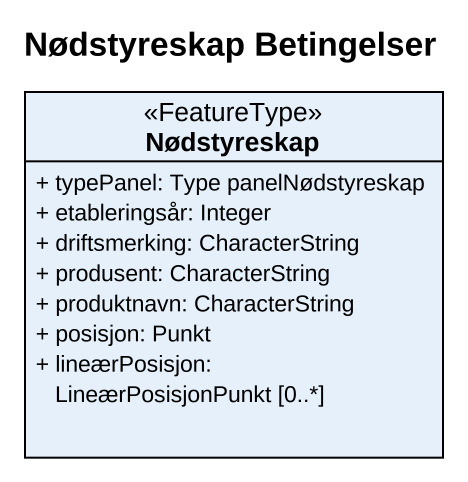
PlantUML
@startuml
title Nødstyreskap Betingelser
hide circle
hide empty members
skinparam classAttributeIconSize 0
class Nødstyreskap <<FeatureType>> {
  + typePanel: Type panelNødstyreskap
  + etableringsår: Integer
  + driftsmerking: CharacterString
  + produsent: CharacterString
  + produktnavn: CharacterString
  + posisjon: Punkt
  + lineærPosisjon: LineærPosisjonPunkt [0..*]
}
@enduml
